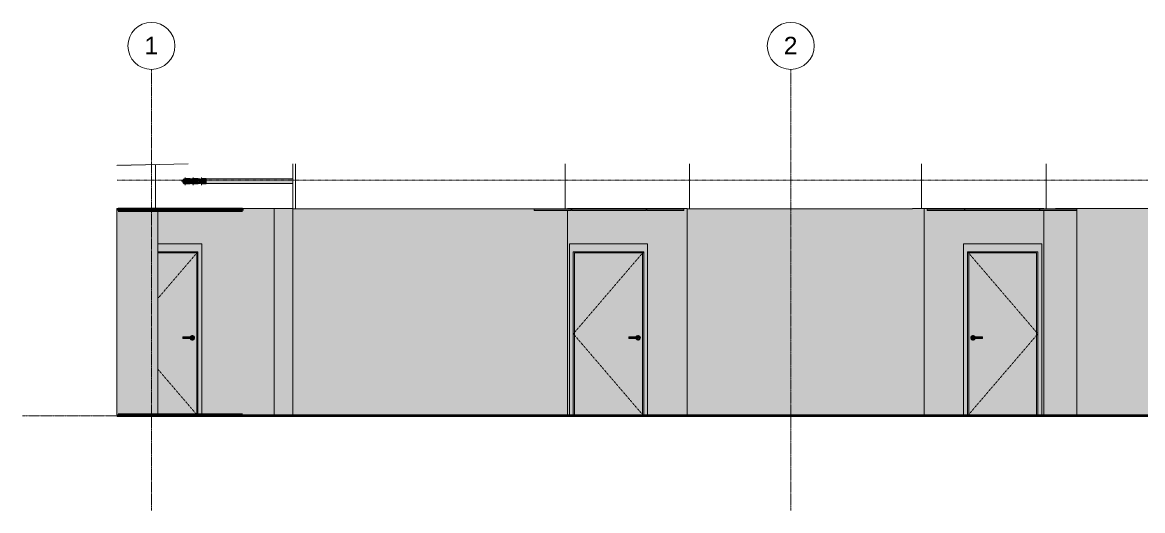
# Model space of a CAD drawing. Header units: inches. Extents: x 10303 to 15970, y 220 to 469.
# Drawn here: x 14824 to 15397, y 220 to 469 of the extents above; entities that cross this region are included whole.
import ezdxf

# ---------------------------------------------------------------- set-up
doc = ezdxf.new("R2010")
doc.units = ezdxf.units.IN
doc.header["$MEASUREMENT"] = 0
for name, pattern in [('Aligning Line 1_8_', [0.25, 0.125, -0.125]), ('Dash 1_16_', [0.125, 0.0625, -0.0625]), ('Grid Line 1_2_', [0.875, 0.5, -0.125, 0.125, -0.125])]:
    doc.linetypes.add(name, pattern=pattern)
for name, color, linetype, lineweight in [('0-2', 254, 'Continuous', 5), ('0-3', 165, 'Continuous', 5), ('0-6', 90, 'Continuous', 5), ('A-CLNG', 13, 'Continuous', 18), ('A-CLNG-1', 13, 'Continuous', 60), ('A-CLNG-2', 13, 'Continuous', 5), ('A-DOOR', 31, 'Continuous', 18), ('A-DOOR-1', 31, 'Dash 1_16_', 9), ('A-DOOR-2', 31, 'Continuous', 9), ('A-DOOR-FRAM', 31, 'Continuous', 9), ('A-DOOR-FRAM-1', 31, 'Continuous', 18), ('A-FLOR', 192, 'Continuous', 18), ('A-FLOR-1', 250, 'Continuous', 60), ('A-FLOR-2', 192, 'Continuous', 60), ('A-FLOR-3', 192, 'Continuous', 5), ('A-FLOR-LEVL', 51, 'Continuous', 9), ('A-FLOR-LEVL-1', 51, 'Grid Line 1_2_', 9), ('A-FLOR-LEVL-2', 9, 'Continuous', 9), ('A-FLOR-LEVL-3', 147, 'Continuous', 9), ('A-ROOF-1', 7, 'Continuous', 18), ('A-WALL-2', 7, 'Continuous', 18), ('G-ANNO-SYMB-1', 9, 'Aligning Line 1_8_', 9), ('I-WALL', 2, 'Continuous', 18), ('I-WALL-1', 2, 'Continuous', 5), ('P-PIPE', 3, 'Continuous', 9), ('P-PIPE-1', 3, 'Continuous', 5), ('P-PIPE-CNTR', 3, 'Continuous', 9), ('S-BEAM', 12, 'Continuous', 9), ('S-GRID-1', 1, 'Grid Line 1_2_', 9), ('S-GRID-IDEN', 1, 'Continuous', 9), ('S-GRID-IDEN-1', 147, 'Continuous', 9)]:
    doc.layers.add(name, color=color, linetype=linetype, lineweight=lineweight)
doc.styles.add('Arial', font='arial.ttf', dxfattribs={"height": 9})
doc.styles.add('Century Gothic', font='ufonts.com_century-gothic.ttf', dxfattribs={"height": 4.5})

# ---------------------------------------------------------------- blocks, each defined once
blk = doc.blocks.new('Level - Level Head - Circle-V19-Elevation 14 - c')
at = {"layer": 'A-FLOR-LEVL'}
h = blk.add_hatch(color=256, dxfattribs=at)
edge = h.paths.add_edge_path(flags=0)
edge.add_line((-2407.41, 268), (-2413.41, 268))
edge.add_arc((-2407.41, 268), 6, 90, 180, ccw=False)
edge.add_line((-2407.41, 274), (-2407.41, 268))
h = blk.add_hatch(color=256, dxfattribs=at)
edge = h.paths.add_edge_path(flags=0)
edge.add_line((-2407.41, 262), (-2407.41, 268))
edge.add_line((-2407.41, 268), (-2401.41, 268))
edge.add_arc((-2407.41, 268), 6, 270, 360, ccw=False)
at = {"layer": 'A-FLOR-LEVL-2'}
blk.add_circle((-2407.41, 268), 6, dxfattribs=at)
blk = doc.blocks.new('CTR - 2nd Phase_rvt-4-Elevation 14 - c')
at = {"layer": 'A-FLOR-LEVL-1'}
blk.add_line((-3547.3, 268), (-2413.41, 268), dxfattribs=at)
at = {"layer": 'G-ANNO-SYMB-1'}
blk.add_line((-2461.74, 388.59), (-3498.95, 388.59), dxfattribs=at)
at = {"layer": '0-2'}
blk.add_blockref('Level - Level Head - Circle-V19-Elevation 14 - c', (0, 0), dxfattribs=at)
at = {"layer": 'A-FLOR-LEVL', "insert": (-2478.97, 273.28), "char_height": 4.5, "width": 72.5685, "attachment_point": 1, "style": 'Century Gothic'}
blk.add_mtext('22\' - 4" - 3RD FLOOR', dxfattribs=at)
blk = doc.blocks.new('Level - Level Head - Circle-V20-Elevation 14 - c')
at = {"layer": 'A-FLOR-LEVL'}
h = blk.add_hatch(color=256, dxfattribs=at)
edge = h.paths.add_edge_path(flags=0)
edge.add_line((-2407.41, 268), (-2413.41, 268))
edge.add_arc((-2407.41, 268), 6, 90, 180, ccw=False)
edge.add_line((-2407.41, 274), (-2407.41, 268))
h = blk.add_hatch(color=256, dxfattribs=at)
edge = h.paths.add_edge_path(flags=0)
edge.add_line((-2407.41, 262), (-2407.41, 268))
edge.add_line((-2407.41, 268), (-2401.41, 268))
edge.add_arc((-2407.41, 268), 6, 270, 360, ccw=False)
at = {"layer": 'A-FLOR-LEVL-3'}
blk.add_circle((-2407.41, 268), 6, dxfattribs=at)
blk = doc.blocks.new('CTR - 1st Phase - Unit Layouts_rvt-4-Elevation 14 - c')
at = {"layer": 'A-FLOR-LEVL-1'}
blk.add_line((-3547.3, 268), (-2413.41, 268), dxfattribs=at)
at = {"layer": '0-3'}
blk.add_blockref('Level - Level Head - Circle-V20-Elevation 14 - c', (0, 0), dxfattribs=at)
at = {"layer": 'A-FLOR-LEVL', "insert": (-2478.97, 273.28), "char_height": 4.5, "width": 72.5685, "attachment_point": 1, "style": 'Century Gothic'}
blk.add_mtext('22\' - 4" - 3RD FLOOR', dxfattribs=at)
blk = doc.blocks.new('Grid - Grid Head - Circle-50561-Elevation 14 - c')
at = {"layer": 'S-GRID-IDEN-1'}
for start, end in [(0, 180), (180, 360)]:
    blk.add_arc((-3481.32, 457.22), 12, start, end, dxfattribs=at)
blk = doc.blocks.new('CTR - 1st Phase - Shell_rvt-4-Elevation 14 - c')
at = {"layer": 'A-FLOR-1'}
blk.add_line((-2461.74, 268), (-3498.95, 268), dxfattribs=at)
at = {"layer": 'A-FLOR-LEVL-1'}
blk.add_line((-3547.3, 268), (-2413.41, 268), dxfattribs=at)
at = {"layer": 'A-ROOF-1'}
for p, q in [((-3479.22, 396.52), (-3479.22, 373.87)), ((-3407.67, 396.87), (-3407.67, 373.87)), ((-3269.77, 373.87), (-3269.77, 396.87)), ((-3206.07, 373.87), (-3206.07, 396.87)), ((-3087.37, 374), (-3087.37, 396.87)), ((-3023.67, 373.87), (-3023.67, 396.87))]:
    blk.add_line(p, q, dxfattribs=at)
at = {"layer": 'A-WALL-2'}
blk.add_line((-3408.92, 396.87), (-3408.92, 373.87), dxfattribs=at)
at = {"layer": 'S-GRID-1'}
for p, q in [((-3481.32, 219.62), (-3481.32, 445.22)), ((-3154.32, 219.62), (-3154.32, 445.22))]:
    blk.add_line(p, q, dxfattribs=at)
at = {"layer": '0-3'}
for p in [(0, 0), (327, 0)]:
    blk.add_blockref('Grid - Grid Head - Circle-50561-Elevation 14 - c', p, dxfattribs=at)
at = {"layer": 'S-GRID-IDEN', "char_height": 9, "width": 8.484, "attachment_point": 1, "style": 'Arial'}
for s, insert in [('1', (-3484.89, 461.87)), ('2', (-3157.89, 461.87))]:
    blk.add_mtext(s, dxfattribs=dict(at, insert=insert))
blk = doc.blocks.new('CTR - 1st Phase -Stairs _ Elevators_rvt-4-Elevation 14 - c')
at = {"layer": 'A-FLOR-LEVL-1'}
blk.add_line((-3547.3, 268), (-2413.41, 268), dxfattribs=at)
at = {"layer": '0-3'}
blk.add_blockref('Level - Level Head - Circle-V20-Elevation 14 - c', (0, 0), dxfattribs=at)
at = {"layer": 'A-FLOR-LEVL', "insert": (-2478.97, 273.28), "char_height": 4.5, "width": 72.5685, "attachment_point": 1, "style": 'Century Gothic'}
blk.add_mtext('22\' - 4" - 3RD FLOOR', dxfattribs=at)
blk = doc.blocks.new('HOLLOW METAL - UNIT DOOR-2058696-Elevation 14 - c')
at = {"layer": 'A-DOOR'}
h = blk.add_hatch(color=256, dxfattribs=at)
h.paths.add_polyline_path([(-3028.55, 268.5), (-3028.55, 351.37), (-3063.3, 351.37), (-3063.3, 268.5), (-3045.17, 268.5)], flags=0)
h.paths.add_polyline_path([(-3061.07, 306.82), (-3061.38, 306.86), (-3061.66, 306.98), (-3061.9, 307.16), (-3062.09, 307.41), (-3062.21, 307.69), (-3062.25, 308), (-3062.21, 308.31), (-3062.09, 308.59), (-3061.9, 308.84), (-3061.66, 309.02), (-3061.37, 309.14), (-3061.07, 309.18), (-3060.76, 309.14), (-3060.48, 309.02), (-3060.23, 308.84), (-3060.05, 308.59), (-3059.96, 308.39), (-3056.25, 308.38), (-3056.25, 307.61), (-3059.96, 307.61), (-3060.05, 307.41), (-3060.23, 307.16), (-3060.48, 306.98), (-3060.76, 306.86)], flags=0)
h = blk.add_hatch(color=256, dxfattribs=at)
h.paths.add_polyline_path([(-3061.07, 306.82), (-3060.76, 306.86), (-3060.48, 306.98), (-3060.23, 307.16), (-3060.05, 307.41), (-3059.96, 307.61), (-3061.08, 307.62), (-3061.22, 307.7), (-3061.29, 307.78), (-3061.34, 307.87), (-3061.36, 307.98), (-3061.36, 308), (-3061.33, 308.14), (-3061.27, 308.25), (-3061.19, 308.33), (-3061.13, 308.36), (-3061.06, 308.38), (-3060.88, 308.38), (-3060.78, 308.38), (-3059.96, 308.39), (-3060.05, 308.59), (-3060.23, 308.84), (-3060.48, 309.02), (-3060.76, 309.14), (-3061.07, 309.18), (-3061.38, 309.14), (-3061.66, 309.02), (-3061.9, 308.84), (-3062.09, 308.59), (-3062.21, 308.31), (-3062.25, 308), (-3062.21, 307.69), (-3062.09, 307.41), (-3061.9, 307.16), (-3061.66, 306.98), (-3061.37, 306.86)], flags=0)
h.paths.add_polyline_path([(-3061.25, 307.72), (-3061.26, 307.8), (-3061.26, 307.75)], flags=0)
for points in [[(-3060.38, 307.61), (-3060.38, 308), (-3061.36, 308), (-3061.34, 307.87), (-3061.27, 307.75), (-3061.22, 307.7), (-3061.12, 307.64), (-3061.03, 307.61), (-3060.87, 307.61), (-3060.8, 307.62), (-3060.41, 307.62)], [(-3060.38, 308), (-3056.25, 308), (-3056.25, 308.39), (-3060.38, 308.38), (-3060.38, 308.06)], [(-3060.37, 307.61), (-3056.25, 307.62), (-3056.25, 308), (-3060.38, 308), (-3060.38, 307.61)]]:
    blk.add_hatch(color=256, dxfattribs=at).paths.add_polyline_path(points, flags=0)
h = blk.add_hatch(color=256, dxfattribs=at)
h.paths.add_polyline_path([(-3061.25, 308.28), (-3061.34, 308.13), (-3061.35, 308.1), (-3061.35, 308), (-3061.31, 308), (-3061.25, 308.27)], flags=0)
h.paths.add_polyline_path([(-3060.38, 308), (-3060.38, 308.39), (-3060.41, 308.38), (-3060.99, 308.38), (-3060.97, 308.39), (-3061.13, 308.36), (-3061.23, 308.29), (-3061.25, 308.25), (-3061.31, 308), (-3060.47, 308)], flags=0)
at = {"layer": 'A-DOOR-FRAM-1'}
for points in [[(-3027.11, 268), (-3026.86, 268), (-3026.86, 268.5), (-3025.92, 268.5), (-3025.92, 356), (-3065.92, 356), (-3065.91, 268.5), (-3065.51, 268.5), (-3065.51, 268), (-3065.26, 268), (-3065.26, 268.5), (-3063.92, 268.5), (-3063.92, 352), (-3027.92, 352), (-3027.92, 268.5), (-3027.11, 268.5)], [(-3063.3, 268.5), (-3063.3, 351.37), (-3028.55, 351.37), (-3028.55, 268.5), (-3027.92, 268.5), (-3027.92, 352), (-3063.92, 352), (-3063.92, 268.5)]]:
    blk.add_hatch(color=256, dxfattribs=at).paths.add_polyline_path(points, flags=0)
at = {"layer": 'A-DOOR-1'}
for p, q in [((-3063.92, 352), (-3027.92, 310)), ((-3027.92, 310), (-3063.5, 268.5))]:
    blk.add_line(p, q, dxfattribs=at)
at = {"layer": 'A-DOOR-2'}
for p, q in [((-3056.25, 308.39), (-3060.38, 308.39)), ((-3060.38, 307.61), (-3056.25, 307.61)), ((-3056.25, 308.39), (-3056.25, 308)), ((-3056.25, 308), (-3056.25, 307.61))]:
    blk.add_line(p, q, dxfattribs=at)
at = {"layer": 'A-DOOR-2', "flags": 128}
for points in [[(-3060.38, 308.39), (-3060.78, 308.39), (-3060.97, 308.39), (-3060.97, 308.39)], [(-3060.97, 307.61), (-3060.82, 307.61), (-3060.43, 307.61), (-3060.38, 307.61)]]:
    blk.add_lwpolyline(points, dxfattribs=at)
at = {"layer": 'A-DOOR-2'}
for start, end in [(19.6343, 180), (180, 340.4367)]:
    blk.add_arc((-3061.07, 308), 1.18, start, end, dxfattribs=at)
at = {"layer": 'A-DOOR-FRAM'}
for p, q in [((-3063.92, 352), (-3027.92, 352)), ((-3063.92, 268.5), (-3063.92, 352)), ((-3063.3, 351.37), (-3028.55, 351.37)), ((-3063.3, 268.5), (-3063.3, 351.37)), ((-3028.55, 351.37), (-3028.55, 268.5)), ((-3027.92, 352), (-3027.92, 268.5))]:
    blk.add_line(p, q, dxfattribs=at)
blk = doc.blocks.new('HOLLOW METAL - UNIT DOOR-2058840-Elevation 14 - c')
at = {"layer": 'A-DOOR'}
h = blk.add_hatch(color=256, dxfattribs=at)
h.paths.add_polyline_path([(-3230.15, 268.5), (-3230.15, 351.38), (-3264.9, 351.38), (-3264.9, 268.5), (-3239.65, 268.5)], flags=0)
h.paths.add_polyline_path([(-3232.38, 306.82), (-3232.68, 306.86), (-3232.97, 306.98), (-3233.21, 307.16), (-3233.4, 307.41), (-3233.48, 307.61), (-3237.2, 307.62), (-3237.2, 308.39), (-3233.48, 308.39), (-3233.4, 308.59), (-3233.21, 308.84), (-3232.97, 309.02), (-3232.68, 309.14), (-3232.38, 309.18), (-3232.07, 309.14), (-3231.79, 309.02), (-3231.54, 308.84), (-3231.36, 308.59), (-3231.24, 308.31), (-3231.2, 308), (-3231.24, 307.69), (-3231.36, 307.41), (-3231.55, 307.16), (-3231.79, 306.98), (-3232.07, 306.86)], flags=0)
for points in [[(-3233.57, 308), (-3233.07, 308), (-3233.07, 308.39), (-3237.2, 308.38), (-3237.2, 308), (-3235.6, 308)], [(-3233.55, 307.61), (-3233.07, 307.62), (-3233.07, 308), (-3237.2, 308), (-3237.2, 307.61), (-3233.56, 307.61)], [(-3232.32, 308), (-3232.08, 308), (-3232.11, 308.14), (-3232.18, 308.25), (-3232.26, 308.33), (-3232.32, 308.36), (-3232.39, 308.38), (-3232.57, 308.38), (-3232.7, 308.38), (-3233.07, 308.38), (-3233.07, 308), (-3232.34, 308)]]:
    blk.add_hatch(color=256, dxfattribs=at).paths.add_polyline_path(points, flags=0)
h = blk.add_hatch(color=256, dxfattribs=at)
h.paths.add_polyline_path([(-3232.2, 308.28), (-3232.11, 308.13), (-3232.1, 308.1), (-3232.08, 308), (-3232.13, 307.83), (-3232.18, 307.75), (-3232.19, 307.76), (-3232.14, 308.01), (-3232.2, 308.27)], flags=0)
h.paths.add_polyline_path([(-3232.38, 306.82), (-3232.07, 306.86), (-3231.79, 306.98), (-3231.54, 307.16), (-3231.36, 307.41), (-3231.24, 307.69), (-3231.2, 308), (-3231.24, 308.31), (-3231.36, 308.59), (-3231.55, 308.84), (-3231.79, 309.02), (-3232.07, 309.14), (-3232.38, 309.18), (-3232.68, 309.14), (-3232.97, 309.02), (-3233.21, 308.84), (-3233.4, 308.59), (-3233.47, 308.39), (-3232.46, 308.38), (-3232.48, 308.39), (-3232.31, 308.35), (-3232.22, 308.29), (-3232.2, 308.25), (-3232.14, 307.99), (-3232.22, 307.71), (-3232.32, 307.64), (-3232.41, 307.62), (-3232.58, 307.61), (-3232.65, 307.62), (-3233.48, 307.61), (-3233.4, 307.41), (-3233.21, 307.16), (-3232.97, 306.98), (-3232.68, 306.86), (-3232.56, 306.84)], flags=0)
h = blk.add_hatch(color=256, dxfattribs=at)
h.paths.add_polyline_path([(-3232.2, 307.72), (-3232.11, 307.88), (-3232.1, 307.9), (-3232.1, 308), (-3232.13, 308), (-3232.19, 307.75)], flags=0)
h.paths.add_polyline_path([(-3233.07, 307.61), (-3233.03, 307.62), (-3232.37, 307.62), (-3232.22, 307.71), (-3232.2, 307.75), (-3232.13, 308), (-3233.07, 308), (-3233.07, 307.62)], flags=0)
at = {"layer": 'A-DOOR-FRAM-1'}
for points in [[(-3227.94, 268), (-3227.94, 268.5), (-3227.52, 268.5), (-3227.52, 356), (-3267.52, 356), (-3267.51, 268.5), (-3266.59, 268.5), (-3266.59, 268), (-3266.34, 268), (-3266.34, 268.5), (-3265.52, 268.5), (-3265.52, 352), (-3229.52, 352), (-3229.52, 268.5), (-3228.19, 268.5), (-3228.19, 268)], [(-3229.52, 268.5), (-3229.52, 352), (-3265.52, 352), (-3265.52, 268.5), (-3264.9, 268.5), (-3264.9, 351.38), (-3230.15, 351.38), (-3230.15, 268.5), (-3229.53, 268.5)]]:
    blk.add_hatch(color=256, dxfattribs=at).paths.add_polyline_path(points, flags=0)
at = {"layer": 'A-DOOR-1'}
for p, q in [((-3229.52, 352), (-3265.52, 310)), ((-3265.52, 310), (-3229.95, 268.5))]:
    blk.add_line(p, q, dxfattribs=at)
at = {"layer": 'A-DOOR-2'}
for p, q in [((-3233.07, 308.39), (-3237.2, 308.39)), ((-3237.2, 308), (-3237.2, 308.39)), ((-3237.2, 307.61), (-3237.2, 308)), ((-3237.2, 307.61), (-3233.07, 307.61))]:
    blk.add_line(p, q, dxfattribs=at)
at = {"layer": 'A-DOOR-2', "flags": 128}
for points in [[(-3232.48, 308.39), (-3232.63, 308.39), (-3233.02, 308.39), (-3233.07, 308.39)], [(-3233.07, 307.61), (-3232.67, 307.61), (-3232.48, 307.61), (-3232.48, 307.61)]]:
    blk.add_lwpolyline(points, dxfattribs=at)
at = {"layer": 'A-DOOR-2'}
for start, end in [(0, 160.3657), (199.5633, 0)]:
    blk.add_arc((-3232.38, 308), 1.18, start, end, dxfattribs=at)
at = {"layer": 'A-DOOR-FRAM'}
for p, q in [((-3265.52, 268.5), (-3265.52, 352)), ((-3265.52, 352), (-3229.52, 352)), ((-3264.9, 268.5), (-3264.9, 351.38)), ((-3264.9, 351.38), (-3230.15, 351.38)), ((-3230.15, 351.38), (-3230.15, 268.5)), ((-3229.52, 352), (-3229.52, 268.5))]:
    blk.add_line(p, q, dxfattribs=at)
blk = doc.blocks.new('HOLLOW METAL - UNIT DOOR-V10-Elevation 14 - c')
at = {"layer": 'A-DOOR'}
h = blk.add_hatch(color=256, dxfattribs=at)
h.paths.add_polyline_path([(-3466.54, 268.5), (-3458.15, 268.5), (-3458.15, 351.38), (-3477.97, 351.38), (-3477.97, 268.5)], flags=0)
h.paths.add_polyline_path([(-3460.38, 306.82), (-3460.68, 306.86), (-3460.97, 306.98), (-3461.21, 307.16), (-3461.4, 307.41), (-3461.48, 307.61), (-3465.2, 307.62), (-3465.2, 308.39), (-3461.48, 308.41), (-3461.4, 308.59), (-3461.21, 308.84), (-3460.97, 309.02), (-3460.68, 309.14), (-3460.38, 309.18), (-3460.07, 309.14), (-3459.79, 309.02), (-3459.54, 308.84), (-3459.36, 308.59), (-3459.23, 308.27), (-3459.2, 308), (-3459.24, 307.69), (-3459.36, 307.41), (-3459.54, 307.16), (-3459.79, 306.98), (-3460.07, 306.86)], flags=0)
for points in [[(-3461.56, 308), (-3461.07, 308), (-3461.07, 308.39), (-3465.2, 308.38), (-3465.2, 308), (-3462.49, 308)], [(-3461.51, 307.61), (-3461.07, 307.62), (-3461.07, 308), (-3465.2, 308), (-3465.2, 307.61), (-3461.55, 307.61)], [(-3460.17, 308), (-3460.08, 308), (-3460.11, 308.14), (-3460.18, 308.25), (-3460.26, 308.33), (-3460.32, 308.36), (-3460.39, 308.38), (-3460.57, 308.38), (-3460.7, 308.38), (-3461.07, 308.38), (-3461.07, 308), (-3460.2, 308)]]:
    blk.add_hatch(color=256, dxfattribs=at).paths.add_polyline_path(points, flags=0)
h = blk.add_hatch(color=256, dxfattribs=at)
h.paths.add_polyline_path([(-3460.2, 308.28), (-3460.11, 308.13), (-3460.1, 308.1), (-3460.08, 308), (-3460.13, 307.83), (-3460.18, 307.75), (-3460.19, 307.76), (-3460.14, 308.01), (-3460.2, 308.27)], flags=0)
h.paths.add_polyline_path([(-3460.38, 306.82), (-3460.07, 306.86), (-3459.79, 306.98), (-3459.54, 307.16), (-3459.36, 307.41), (-3459.24, 307.69), (-3459.2, 308), (-3459.24, 308.31), (-3459.36, 308.59), (-3459.54, 308.84), (-3459.79, 309.02), (-3460.07, 309.14), (-3460.38, 309.18), (-3460.68, 309.14), (-3460.97, 309.02), (-3461.21, 308.84), (-3461.4, 308.59), (-3461.47, 308.39), (-3460.46, 308.38), (-3460.46, 308.39), (-3460.31, 308.35), (-3460.22, 308.29), (-3460.2, 308.25), (-3460.14, 307.99), (-3460.22, 307.71), (-3460.32, 307.64), (-3460.41, 307.62), (-3460.58, 307.61), (-3460.65, 307.62), (-3461.48, 307.59), (-3461.4, 307.41), (-3461.21, 307.16), (-3460.97, 306.98), (-3460.68, 306.86), (-3460.46, 306.83)], flags=0)
h = blk.add_hatch(color=256, dxfattribs=at)
h.paths.add_polyline_path([(-3460.2, 307.72), (-3460.11, 307.88), (-3460.1, 307.9), (-3460.1, 308), (-3460.13, 308), (-3460.19, 307.75)], flags=0)
h.paths.add_polyline_path([(-3461.07, 307.61), (-3461.03, 307.62), (-3460.37, 307.62), (-3460.22, 307.71), (-3460.2, 307.75), (-3460.13, 308), (-3461.07, 308), (-3461.07, 307.62)], flags=0)
at = {"layer": 'A-DOOR-FRAM-1'}
for points in [[(-3457.52, 268.5), (-3455.52, 268.5), (-3455.52, 356), (-3477.97, 356), (-3477.97, 352), (-3457.52, 352), (-3457.52, 300.21)], [(-3458.15, 268.5), (-3457.52, 268.5), (-3457.52, 352), (-3477.97, 352), (-3477.97, 351.38), (-3458.15, 351.38), (-3458.15, 300.21)]]:
    blk.add_hatch(color=256, dxfattribs=at).paths.add_polyline_path(points, flags=0)
at = {"layer": 'A-DOOR-1'}
for p, q in [((-3457.52, 352), (-3477.97, 328.14)), ((-3477.97, 291.86), (-3457.95, 268.5))]:
    blk.add_line(p, q, dxfattribs=at)
at = {"layer": 'A-DOOR-2'}
for p, q in [((-3461.07, 308.39), (-3465.2, 308.39)), ((-3465.2, 308), (-3465.2, 308.39)), ((-3465.2, 307.61), (-3465.2, 308)), ((-3465.2, 307.61), (-3461.07, 307.61))]:
    blk.add_line(p, q, dxfattribs=at)
at = {"layer": 'A-DOOR-2', "flags": 128}
for points in [[(-3460.48, 308.39), (-3460.63, 308.39), (-3461.02, 308.39), (-3461.07, 308.39)], [(-3461.07, 307.61), (-3460.67, 307.61), (-3460.48, 307.61), (-3460.48, 307.61)]]:
    blk.add_lwpolyline(points, dxfattribs=at)
at = {"layer": 'A-DOOR-2'}
for start, end in [(0, 159.6501), (200.3499, 0)]:
    blk.add_arc((-3460.38, 308), 1.18, start, end, dxfattribs=at)
at = {"layer": 'A-DOOR-FRAM'}
for p, q in [((-3455.52, 356), (-3477.97, 356)), ((-3455.52, 268.5), (-3455.52, 356)), ((-3477.97, 352), (-3457.52, 352)), ((-3477.97, 351.38), (-3458.15, 351.38)), ((-3458.15, 351.38), (-3458.15, 268.5)), ((-3457.52, 352), (-3457.52, 268.5))]:
    blk.add_line(p, q, dxfattribs=at)
blk = doc.blocks.new('Elbow - PVC - Sch 40 - Standard-2079255-Elevation 14 - c')
at = {"layer": 'P-PIPE'}
h = blk.add_hatch(color=256, dxfattribs=at)
h.paths.add_polyline_path([(-3464, 386.66), (-3463.65, 386.7), (-3463.31, 386.85), (-3463.05, 387.05), (-3462.83, 387.35), (-3462.7, 387.69), (-3462.66, 388), (-3462.7, 388.35), (-3462.85, 388.69), (-3463.05, 388.95), (-3463.41, 389.2), (-3463.69, 389.3), (-3464.02, 389.34), (-3464.35, 389.3), (-3464.69, 389.15), (-3464.95, 388.95), (-3465.19, 388.62), (-3465.3, 388.35), (-3465.34, 388), (-3465.3, 387.65), (-3465.15, 387.31), (-3464.95, 387.05), (-3464.59, 386.8), (-3464.35, 386.7)], flags=0)
h.paths.add_polyline_path([(-3464, 386.81), (-3464.31, 386.85), (-3464.64, 387.01), (-3464.84, 387.16), (-3465.03, 387.41), (-3465.15, 387.69), (-3465.19, 388), (-3465.15, 388.31), (-3465, 388.63), (-3464.78, 388.88), (-3464.52, 389.06), (-3464.31, 389.15), (-3464, 389.19), (-3463.69, 389.15), (-3463.41, 389.03), (-3463.14, 388.82), (-3462.97, 388.59), (-3462.84, 388.25), (-3462.81, 388), (-3462.85, 387.69), (-3462.97, 387.41), (-3463.16, 387.16), (-3463.45, 386.95), (-3463.69, 386.85), (-3463.82, 386.84)], flags=0)
h = blk.add_hatch(color=256, dxfattribs=at)
h.paths.add_polyline_path([(-3464, 386.66), (-3463.89, 386.66), (-3463.96, 386.66)], flags=0)
h.paths.add_polyline_path([(-3462.62, 386.66), (-3462.62, 388), (-3462.66, 388), (-3462.7, 387.65), (-3462.85, 387.31), (-3463.05, 387.05), (-3463.4, 386.8), (-3463.67, 386.69), (-3463.92, 386.66), (-3462.91, 386.66)], flags=0)
for points in [[(-3462.65, 388), (-3462.62, 388), (-3462.62, 389.34), (-3463.92, 389.33), (-3463.65, 389.3), (-3463.31, 389.15), (-3463, 388.89), (-3462.82, 388.63), (-3462.7, 388.35), (-3462.66, 388)], [(-3461.47, 388), (-3461.47, 389.34), (-3462.62, 389.34), (-3462.62, 388), (-3461.48, 388)], [(-3461.47, 386.66), (-3461.48, 388), (-3462.62, 388), (-3462.62, 386.66), (-3462.49, 386.66)]]:
    blk.add_hatch(color=256, dxfattribs=at).paths.add_polyline_path(points, flags=0)
for p, q in [((-3465.19, 388.6), (-3465.18, 388.63)), ((-3464.6, 386.81), (-3464.63, 386.82)), ((-3461.47, 389.34), (-3462.62, 389.34)), ((-3462.62, 386.66), (-3461.47, 386.66)), ((-3461.47, 389.34), (-3461.47, 388)), ((-3461.47, 388), (-3461.47, 386.66))]:
    blk.add_line(p, q, dxfattribs=at)
at = {"layer": 'P-PIPE', "flags": 128}
for points in [[(-3465.32, 387.83), (-3465.34, 387.87), (-3465.34, 388)], [(-3465.08, 387.22), (-3465.12, 387.26), (-3465.13, 387.28)], [(-3464.78, 389.08), (-3464.74, 389.12), (-3464.72, 389.13)], [(-3464.33, 389.27), (-3464.13, 389.34), (-3464, 389.34)], [(-3464, 389.34), (-3463.84, 389.34), (-3463.4, 389.34), (-3462.78, 389.34), (-3462.62, 389.34)], [(-3462.62, 386.66), (-3463.27, 386.66), (-3463.76, 386.66), (-3463.99, 386.66), (-3464, 386.66)]]:
    blk.add_lwpolyline(points, dxfattribs=at)
at = {"layer": 'P-PIPE'}
for start, end in [(0, 180), (180, 0)]:
    blk.add_arc((-3464, 388), 1.34, start, end, dxfattribs=at)
blk = doc.blocks.new('Elbow - PVC - Sch 40 - Standard-V12-Elevation 14 - c')
at = {"layer": 'P-PIPE'}
for points in [[(-3456.97, 388), (-3454.38, 388), (-3454.39, 389.34), (-3455.89, 389.33), (-3456.17, 389.27), (-3456.45, 389.15), (-3456.71, 388.95), (-3456.95, 388.59), (-3457.06, 388.31), (-3457.1, 388), (-3456.97, 388)], [(-3454.38, 388), (-3453.23, 388), (-3453.23, 389.34), (-3454.38, 389.34), (-3454.38, 388)], [(-3454.38, 386.66), (-3453.23, 386.66), (-3453.23, 388), (-3454.38, 388), (-3454.38, 386.69)]]:
    blk.add_hatch(color=256, dxfattribs=at).paths.add_polyline_path(points, flags=0)
h = blk.add_hatch(color=256, dxfattribs=at)
h.paths.add_polyline_path([(-3456.02, 386.69), (-3455.53, 386.66), (-3455.41, 386.67), (-3454.72, 386.66), (-3454.38, 386.66), (-3454.39, 388), (-3457.1, 388), (-3457.04, 387.61), (-3456.88, 387.27), (-3456.65, 387.01), (-3456.36, 386.81), (-3456.04, 386.69)], flags=0)
h.paths.add_polyline_path([(-3455.76, 386.66), (-3455.85, 386.67), (-3455.76, 386.66)], flags=0)
for p, q in [((-3453.23, 389.34), (-3454.38, 389.34)), ((-3454.38, 386.66), (-3453.23, 386.66)), ((-3453.23, 389.34), (-3453.23, 388)), ((-3453.23, 388), (-3453.23, 386.66))]:
    blk.add_line(p, q, dxfattribs=at)
at = {"layer": 'P-PIPE', "flags": 128}
for points in [[(-3454.38, 389.34), (-3455.03, 389.34), (-3455.52, 389.34), (-3455.75, 389.34), (-3455.76, 389.34)], [(-3455.76, 386.66), (-3455.6, 386.66), (-3455.16, 386.66), (-3454.53, 386.66), (-3454.38, 386.66)]]:
    blk.add_lwpolyline(points, dxfattribs=at)
at = {"layer": 'P-PIPE'}
blk.add_arc((-3455.76, 388), 1.34, 271.5039, 272.7875, dxfattribs=at)
blk = doc.blocks.new('Dimension Lumber - 2x10-2056818-Elevation 14 - c')
at = {"layer": 'S-BEAM'}
blk.add_hatch(color=256, dxfattribs=at).paths.add_polyline_path([(-3498.95, 396.11), (-3462.49, 396.87), (-3498.95, 396.87)], flags=0)
blk.add_line((-3498.95, 396.11), (-3462.47, 396.87), dxfattribs=at)

msp = doc.modelspace()

# ---------------------------------------------------------------- hatches: boundary and pattern name
at = {"layer": 'A-CLNG'}
msp.add_hatch(color=256, dxfattribs=at).paths.add_polyline_path([(14893.23, 373.07), (14936.48, 373.07), (14936.48, 373.82), (14872.87, 373.82), (14872.87, 373.07), (14891.98, 373.07)], flags=0)
at = {"layer": 'A-CLNG-2'}
for points in [[(15085.66, 373.07), (15104.61, 373.07), (15104.61, 373.82), (15085.66, 373.82), (15085.66, 373.37)], [(15115.34, 373.07), (15143.01, 373.07), (15143.01, 373.82), (15104.86, 373.82), (15104.86, 373.07)], [(15162.21, 373.07), (15162.21, 373.82), (15143.26, 373.82), (15143.26, 373.07), (15147.76, 373.07)], [(15305.28, 373.07), (15305.69, 373.07), (15305.69, 373.82), (15286.74, 373.82), (15286.74, 373.07), (15293.61, 373.07)], [(15326.03, 373.07), (15344.09, 373.07), (15344.09, 373.82), (15305.94, 373.82), (15305.94, 373.07), (15309.82, 373.07)], [(15344.34, 373.07), (15363.29, 373.07), (15363.29, 373.82), (15344.34, 373.82), (15344.34, 373.15)]]:
    msp.add_hatch(color=256, dxfattribs=at).paths.add_polyline_path(points, flags=0)
at = {"layer": 'A-FLOR'}
msp.add_hatch(color=256, dxfattribs=at).paths.add_polyline_path([(14915.68, 268), (14936.48, 268), (14936.48, 268.5), (14872.87, 268.5), (14872.87, 268), (14913.68, 268)], flags=0)
at = {"layer": 'A-FLOR-3'}
for points in [[(15102.68, 268), (15104.61, 268), (15104.61, 268.5), (15085.66, 268.5), (15085.66, 268), (15096.68, 268)], [(15143.01, 268), (15143.01, 268.5), (15104.86, 268.5), (15104.86, 268), (15141.68, 268)], [(15143.26, 268), (15162.21, 268), (15162.21, 268.5), (15143.26, 268.5)], [(15286.74, 268), (15305.69, 268), (15305.69, 268.5), (15286.74, 268.5)], [(15344.09, 268), (15344.09, 268.5), (15305.94, 268.5), (15305.94, 268), (15343.28, 268)], [(15345.28, 268), (15363.29, 268), (15363.29, 268.5), (15344.34, 268.5), (15344.34, 268)]]:
    msp.add_hatch(color=256, dxfattribs=at).paths.add_polyline_path(points, flags=0)
at = {"layer": 'I-WALL'}
for points in [[(14872.28, 268), (14872.28, 374), (14872.25, 374), (14872.25, 268)], [(14872.87, 268), (14872.87, 268.5), (14887.23, 268.5), (14887.23, 373.07), (14872.87, 373.07), (14872.87, 373.82), (14887.23, 373.82), (14887.23, 374), (14872.28, 374), (14872.28, 268)], [(14936.48, 268), (14952.68, 268), (14952.68, 374), (14891.98, 374), (14891.98, 373.87), (14893.23, 373.87), (14893.23, 373.82), (14936.48, 373.82), (14936.48, 373.07), (14893.23, 373.07), (14893.23, 356), (14915.68, 356), (14915.68, 268.5), (14936.48, 268.5)], [(14962.28, 268), (14962.28, 374), (14952.68, 374), (14952.68, 268)], [(15085.66, 268), (15085.66, 268.5), (15096.68, 268.5), (15096.68, 373.07), (15085.66, 373.07), (15085.66, 373.82), (15096.68, 373.82), (15096.68, 373.87), (14968.28, 373.87), (14968.28, 268), (15066.72, 268)], [(15196.37, 268), (15279.08, 268), (15279.08, 373.87), (15169.88, 373.87), (15169.88, 268)], [(15363.29, 268), (15574.97, 268), (15574.97, 268.5), (15592.28, 268.5), (15592.28, 373.07), (15574.97, 373.07), (15574.97, 373.82), (15592.28, 373.82), (15592.28, 374), (15352.28, 374), (15352.28, 373.87), (15363.29, 373.87), (15363.29, 268.5)]]:
    msp.add_hatch(color=256, dxfattribs=at).paths.add_polyline_path(points, flags=0)
h = msp.add_hatch(color=256, dxfattribs=at)
h.paths.add_polyline_path([(15285.08, 268), (15286.74, 268), (15286.74, 268.5), (15305.28, 268.5), (15305.28, 356), (15345.28, 356), (15345.28, 268.5), (15346.28, 268.5), (15346.28, 373.07), (15344.34, 373.07), (15344.34, 373.82), (15346.28, 373.82), (15346.28, 374), (15285.08, 374), (15285.08, 332.43)], flags=0)
h.paths.add_polyline_path([(15342.23, 373.07), (15305.94, 373.07), (15305.94, 373.82), (15344.09, 373.82), (15344.09, 373.07)], flags=0)
h.paths.add_polyline_path([(15305.69, 373.07), (15286.74, 373.07), (15286.74, 373.82), (15305.69, 373.82), (15305.69, 373.37)], flags=0)
h = msp.add_hatch(color=256, dxfattribs=at)
h.paths.add_polyline_path([(15346.28, 268.5), (15363.29, 268.5), (15363.29, 373.07), (15346.28, 373.07), (15346.28, 332.43)], flags=0)
h.paths.add_polyline_path([(15358.44, 373.82), (15363.29, 373.82), (15363.29, 373.87), (15346.28, 373.87), (15346.28, 373.82), (15352.39, 373.82)], flags=0)
at = {"layer": 'I-WALL-1'}
h = msp.add_hatch(color=256, dxfattribs=at)
h.paths.add_polyline_path([(14893.23, 268.5), (14893.23, 373.07), (14887.23, 373.07), (14887.23, 268.5)], flags=0)
h.paths.add_polyline_path([(14887.23, 373.82), (14893.23, 373.82), (14893.23, 373.87), (14887.23, 373.87)], flags=0)
for points in [[(14968.28, 268), (14968.28, 373.87), (14962.28, 373.87), (14962.28, 268)], [(15163.96, 268), (15169.88, 268), (15169.88, 373.87), (15163.88, 373.87), (15163.88, 268)], [(15285.08, 268), (15285.08, 374), (15279.08, 374), (15279.08, 268)]]:
    msp.add_hatch(color=256, dxfattribs=at).paths.add_polyline_path(points, flags=0)
h = msp.add_hatch(color=256, dxfattribs=at)
h.paths.add_polyline_path([(15096.68, 268.5), (15102.68, 268.5), (15102.68, 373.07), (15096.68, 373.07), (15096.68, 332.43)], flags=0)
h.paths.add_polyline_path([(15096.68, 373.82), (15102.68, 373.82), (15102.68, 373.87), (15096.68, 373.87)], flags=0)
h = msp.add_hatch(color=256, dxfattribs=at)
h.paths.add_polyline_path([(15162.21, 268), (15163.88, 268), (15163.88, 374), (15102.68, 374), (15102.69, 373.82), (15104.61, 373.82), (15104.61, 373.07), (15102.68, 373.07), (15102.68, 268.5), (15103.68, 268.5), (15103.68, 356), (15143.68, 356), (15143.68, 268.5), (15162.21, 268.5)], flags=0)
h.paths.add_polyline_path([(15162.21, 373.07), (15143.26, 373.07), (15143.26, 373.82), (15162.21, 373.82), (15162.21, 373.37)], flags=0)
h.paths.add_polyline_path([(15131.55, 373.07), (15104.86, 373.07), (15104.86, 373.82), (15143.01, 373.82), (15143.01, 373.07)], flags=0)
at = {"layer": 'P-PIPE'}
for points in [[(14907.2, 386.81), (14907.56, 386.88), (14907.79, 386.97), (14908.04, 387.16), (14908.23, 387.41), (14908.35, 387.71), (14908.38, 388.07), (14908.35, 388.31), (14908.23, 388.59), (14908.04, 388.84), (14907.74, 389.05), (14907.51, 389.15), (14907.2, 389.19), (14906.89, 389.15), (14906.61, 389.03), (14906.34, 388.82), (14906.16, 388.55), (14906.05, 388.31), (14906.01, 388), (14906.07, 387.65), (14906.17, 387.41), (14906.36, 387.16), (14906.68, 386.94), (14906.89, 386.85), (14907.02, 386.84)], [(14911.2, 386.81), (14911.56, 386.88), (14911.79, 386.97), (14912.04, 387.16), (14912.23, 387.41), (14912.35, 387.71), (14912.38, 388.07), (14912.35, 388.31), (14912.23, 388.59), (14912.04, 388.84), (14911.74, 389.05), (14911.51, 389.15), (14911.2, 389.19), (14910.89, 389.15), (14910.61, 389.03), (14910.34, 388.82), (14910.16, 388.55), (14910.05, 388.31), (14910.01, 388), (14910.07, 387.65), (14910.17, 387.41), (14910.36, 387.16), (14910.61, 386.97), (14910.89, 386.85), (14911.02, 386.84)]]:
    msp.add_hatch(color=256, dxfattribs=at).paths.add_polyline_path(points, flags=0)
at = {"layer": 'P-PIPE-1'}
for points in [[(14909.73, 388), (14909.86, 388), (14909.9, 388.35), (14910.05, 388.69), (14910.25, 388.95), (14910.53, 389.19), (14909.73, 389.19), (14909.73, 388.07)], [(14909.73, 386.81), (14910.59, 386.81), (14910.51, 386.85), (14910.25, 387.05), (14910, 387.41), (14909.9, 387.69), (14909.86, 388), (14909.73, 388), (14909.73, 386.84)], [(14913.98, 388), (14914.1, 388), (14914.17, 388.42), (14914.32, 388.73), (14914.55, 388.99), (14914.77, 389.19), (14913.73, 389.18), (14913.73, 388), (14913.77, 388)], [(14914.83, 386.81), (14914.75, 386.85), (14914.49, 387.05), (14914.25, 387.41), (14914.14, 387.69), (14914.1, 388), (14913.73, 388), (14913.73, 386.81), (14914.81, 386.81)], [(14943.15, 388), (14962.28, 388.01), (14962.28, 389.19), (14917.97, 389.19), (14917.97, 388), (14941.12, 388)], [(14939.1, 386.81), (14962.28, 386.81), (14962.28, 388), (14917.97, 388), (14917.97, 386.81), (14937.07, 386.81)]]:
    msp.add_hatch(color=256, dxfattribs=at).paths.add_polyline_path(points, flags=0)

# ---------------------------------------------------------------- linework, layer by layer
at = {"layer": 'A-CLNG'}
for p, q in [((15085.66, 373.82), (15104.61, 373.82)), ((15085.66, 373.82), (15085.66, 373.07)), ((15104.61, 373.07), (15085.66, 373.07)), ((15104.61, 373.07), (15104.61, 373.82)), ((15104.86, 373.82), (15143.01, 373.82)), ((15104.86, 373.07), (15104.86, 373.82)), ((15143.01, 373.07), (15104.86, 373.07)), ((15143.01, 373.07), (15143.01, 373.82)), ((15143.26, 373.82), (15162.21, 373.82)), ((15143.26, 373.07), (15143.26, 373.82)), ((15162.21, 373.07), (15143.26, 373.07)), ((15162.21, 373.07), (15162.21, 373.82)), ((15286.74, 373.82), (15305.69, 373.82)), ((15286.74, 373.82), (15286.74, 373.07)), ((15305.69, 373.07), (15286.74, 373.07)), ((15305.69, 373.82), (15305.69, 373.07)), ((15305.94, 373.82), (15344.09, 373.82)), ((15305.94, 373.82), (15305.94, 373.07)), ((15344.09, 373.07), (15305.94, 373.07)), ((15344.09, 373.82), (15344.09, 373.07)), ((15344.34, 373.82), (15363.29, 373.82)), ((15344.34, 373.82), (15344.34, 373.07)), ((15363.29, 373.07), (15344.34, 373.07)), ((15363.29, 373.07), (15363.29, 373.82))]:
    msp.add_line(p, q, dxfattribs=at)
at = {"layer": 'A-CLNG-1'}
for p, q in [((14936.48, 373.82), (14872.87, 373.82)), ((14872.87, 373.82), (14872.87, 373.07)), ((14872.87, 373.07), (14936.48, 373.07)), ((14936.48, 373.07), (14936.48, 373.82))]:
    msp.add_line(p, q, dxfattribs=at)
at = {"layer": 'A-FLOR'}
for p, q in [((15085.66, 268.5), (15104.61, 268.5)), ((15085.66, 268), (15085.66, 268.5)), ((15104.61, 268.5), (15104.61, 268)), ((15104.86, 268.5), (15143.01, 268.5)), ((15104.86, 268), (15104.86, 268.5)), ((15143.01, 268), (15143.01, 268.5)), ((15143.26, 268.5), (15162.21, 268.5)), ((15143.26, 268), (15143.26, 268.5)), ((15162.21, 268), (15162.21, 268.5)), ((15286.74, 268.5), (15305.69, 268.5)), ((15286.74, 268.5), (15286.74, 268)), ((15305.69, 268.5), (15305.69, 268)), ((15305.94, 268.5), (15344.09, 268.5)), ((15305.94, 268.5), (15305.94, 268)), ((15344.09, 268.5), (15344.09, 268)), ((15344.34, 268.5), (15363.29, 268.5)), ((15344.34, 268), (15344.34, 268.5)), ((15363.29, 268.5), (15363.29, 268))]:
    msp.add_line(p, q, dxfattribs=at)
at = {"layer": 'A-FLOR-2'}
for p, q in [((14936.48, 268.5), (14872.87, 268.5)), ((14872.87, 268.5), (14872.87, 268)), ((14936.48, 268), (14936.48, 268.5))]:
    msp.add_line(p, q, dxfattribs=at)
at = {"layer": 'A-FLOR-LEVL-1'}
msp.add_line((14823.9, 268), (15957.79, 268), dxfattribs=at)
at = {"layer": 'I-WALL'}
for p, q in [((14887.23, 374), (14872.25, 374)), ((14872.28, 268), (14872.28, 374)), ((14887.23, 373.87), (14887.23, 374)), ((14887.23, 373.87), (14893.23, 373.87)), ((14962.28, 374), (14891.98, 374)), ((14893.23, 373.87), (14893.23, 373.82)), ((14893.23, 373.07), (14893.23, 268.5)), ((14952.68, 374), (14952.68, 268)), ((14962.28, 268), (14962.28, 373.87)), ((15102.68, 373.87), (14962.28, 373.87)), ((15163.88, 374), (15102.68, 374)), ((15102.68, 374), (15102.68, 373.82)), ((15102.68, 373.07), (15102.68, 268.5)), ((15163.88, 373.87), (15163.88, 374)), ((15163.88, 268), (15163.88, 373.87)), ((15279.08, 373.87), (15163.88, 373.87)), ((15346.28, 374), (15279.08, 374)), ((15279.08, 373.87), (15279.08, 374)), ((15285.08, 374), (15285.08, 268)), ((15346.28, 373.82), (15346.28, 374)), ((15363.29, 373.87), (15346.28, 373.87)), ((15346.28, 373.07), (15346.28, 268.5)), ((15592.28, 374), (15352.28, 374)), ((15352.28, 374), (15352.28, 373.87)), ((15363.29, 373.82), (15363.29, 373.87)), ((15363.29, 268.5), (15363.29, 373.07)), ((15103.68, 268.5), (15103.68, 356)), ((15103.68, 356), (15143.68, 356)), ((15143.68, 356), (15143.68, 268.5)), ((15305.28, 268.5), (15305.28, 356)), ((15305.28, 356), (15345.28, 356)), ((15345.28, 356), (15345.28, 268.5)), ((14872.25, 268), (14872.28, 268))]:
    msp.add_line(p, q, dxfattribs=at)
at = {"layer": 'P-PIPE'}
for p, q in [((14910.59, 389.19), (14909.73, 389.19)), ((14909.73, 386.81), (14910.59, 386.81)), ((14914.83, 389.19), (14913.73, 389.19)), ((14913.73, 386.81), (14914.83, 386.81)), ((14962.28, 389.19), (14917.97, 389.19)), ((14917.97, 386.81), (14962.28, 386.81))]:
    msp.add_line(p, q, dxfattribs=at)
for centre, start, end in [((14907.2, 388), 0, 180), ((14907.2, 388), 180, 0), ((14911.2, 388), 0, 180), ((14911.2, 388), 180, 0)]:
    msp.add_arc(centre, 1.19, start, end, dxfattribs=at)
at = {"layer": 'P-PIPE-CNTR'}
for p, q in [((14907.2, 386), (14907.2, 390)), ((14911.2, 386), (14911.2, 390)), ((14915.44, 389.34), (14915.44, 390)), ((14905.2, 388), (14909.2, 388)), ((14909.2, 388), (14913.2, 388)), ((14913.44, 388), (14914.1, 388)), ((14915.44, 386), (14915.44, 386.66))]:
    msp.add_line(p, q, dxfattribs=at)

# ---------------------------------------------------------------- block references
at = {"layer": '0-6'}
for name in ['CTR - 1st Phase - Shell_rvt-4-Elevation 14 - c', 'CTR - 2nd Phase_rvt-4-Elevation 14 - c', 'CTR - 1st Phase - Unit Layouts_rvt-4-Elevation 14 - c', 'CTR - 1st Phase -Stairs _ Elevators_rvt-4-Elevation 14 - c']:
    msp.add_blockref(name, (18371.2, 0), dxfattribs=at)
at = {"layer": 'A-DOOR'}
for name in ['HOLLOW METAL - UNIT DOOR-V10-Elevation 14 - c', 'HOLLOW METAL - UNIT DOOR-2058840-Elevation 14 - c', 'HOLLOW METAL - UNIT DOOR-2058696-Elevation 14 - c']:
    msp.add_blockref(name, (18371.2, 0), dxfattribs=at)
at = {"layer": 'P-PIPE'}
for name, p in [('Elbow - PVC - Sch 40 - Standard-2079255-Elevation 14 - c', (18371.2, 0)), ('Elbow - PVC - Sch 40 - Standard-2079255-Elevation 14 - c', (18375.2, 0)), ('Elbow - PVC - Sch 40 - Standard-V12-Elevation 14 - c', (18371.2, 0))]:
    msp.add_blockref(name, p, dxfattribs=at)
at = {"layer": 'S-BEAM'}
msp.add_blockref('Dimension Lumber - 2x10-2056818-Elevation 14 - c', (18371.2, 0), dxfattribs=at)

doc.saveas('drawing.dxf')
